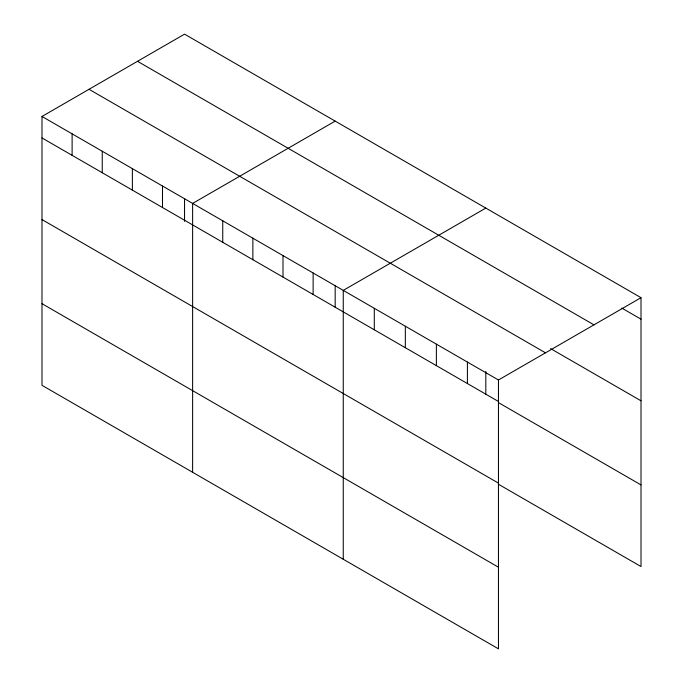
<?xml version="1.0" encoding="UTF-8"?>
<svg xmlns="http://www.w3.org/2000/svg" width="683" height="683" viewBox="0 0 683 683"><rect width="100%" height="100%" fill="white"/><g stroke="black" fill="none" stroke-linecap="round" stroke-linejoin="round"><path stroke-width="1.02" d="M41.987 116.452L498.453 379.987L498.453 648.85L41.987 385.314L41.987 116.452L184.547 34.15L641.013 297.686L641.013 566.548L498.59 484.324M335.182 121.113L192.623 203.423L192.623 472.277M485.809 208.084L343.259 290.386L343.259 559.249M498.453 379.987L641.013 297.686M621.837 308.11L641.013 319.174M137.505 61.308L593.962 324.843M550.626 348.629L641.013 400.81M89.038 89.294L545.495 352.829M41.987 137.94L498.453 401.476M498.59 402.688L641.013 484.913M41.987 219.576L498.453 483.112M41.987 303.679L498.453 567.214M485.809 371.432L485.809 394.27M467.411 362.067L467.411 383.556M436.377 344.147L436.377 365.636M405.335 326.226L405.335 347.715M374.293 308.306L374.293 329.795M335.182 285.503L335.182 307.307M313.13 272.995L313.13 294.484M283.001 255.604L283.001 277.093M252.872 238.205L252.872 259.694M222.752 220.814L222.752 242.303M184.547 198.531L184.547 221.377M162.494 186.032L162.494 207.512M132.374 168.633L132.374 190.122M102.245 151.242L102.245 172.731M72.116 133.851L72.116 155.34"/></g></svg>
